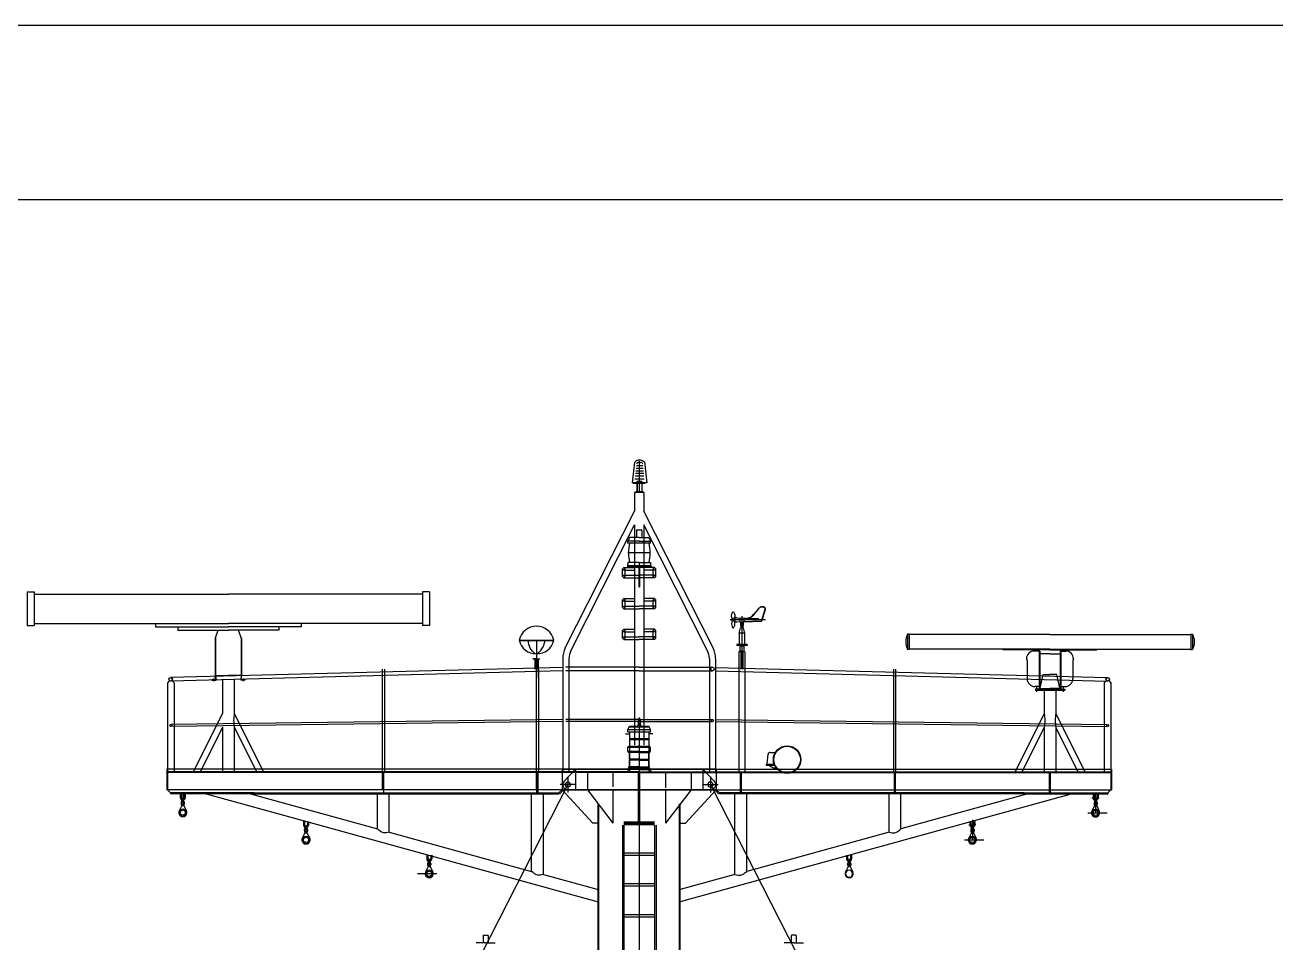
# Model space of a CAD drawing. Header units: millimetres. Extents: x 2592 to 2762, y 1632 to 1753.
# Drawn here: x 2734.87 to 2742.04, y 1747.46 to 1752.72 of the extents above; entities that cross this region are included whole.
import ezdxf

# ---------------------------------------------------------------- set-up
doc = ezdxf.new("R2010")
doc.units = ezdxf.units.MM
doc.layers.add('-1', color=7, linetype='Continuous')
doc.layers.add('Hidrolik&PJ', color=150, linetype='Continuous')

# ---------------------------------------------------------------- blocks, each defined once
blk = doc.blocks.new('A$C092B31A8')
at = {"color": 7, "linetype": 'Continuous', "ltscale": 20}
for p, q in [((149, 225), (36, 107)), ((75, 150), (75, 0)), ((150, 75), (0, 75)), ((150, 25), (75, 25))]:
    blk.add_line(p, q, dxfattribs=at)
blk.add_circle((75, 75), 25, dxfattribs=at)
blk.add_arc((75, 75), 50, 132.1381, 270, dxfattribs=at)
blk = doc.blocks.new('A$C69B8312E')
at = {"layer": 'Hidrolik&PJ', "ltscale": 15}
for p, q in [((27.656, 56.245), (27.735, 56.316)), ((27.735, 56.316), (27.849, 56.359)), ((27.849, 56.359), (27.978, 56.323)), ((27.978, 56.323), (28.056, 56.266)), ((27.564, 55.41), (27.656, 56.245)), ((27.703, 55.896), (28.012, 55.896)), ((27.715, 56.011), (27.999, 56.011)), ((27.727, 56.117), (27.988, 56.117)), ((27.816, 56.24), (27.899, 56.24)), ((27.851, 55.47), (27.851, 56.309)), ((28.056, 56.266), (28.149, 55.41)), ((28.149, 55.41), (27.564, 55.41)), ((27.598, 55.392), (28.077, 55.392)), ((27.666, 55.565), (28.048, 55.565)), ((27.68, 55.691), (28.034, 55.691)), ((27.692, 55.798), (28.023, 55.798)), ((27.953, 55.455), (27.749, 55.455)), ((27.749, 55.455), (27.749, 55.034)), ((27.76, 55.455), (27.76, 55.034)), ((27.851, 55.009), (27.851, 55.455)), ((27.942, 55.455), (27.942, 55.034)), ((27.953, 55.455), (27.953, 55.034)), ((28.026, 55.009), (27.652, 55.009)), ((27.652, 55.009), (27.652, 54.245)), ((27.998, 55.034), (27.704, 55.034)), ((27.704, 55.034), (27.704, 55.009)), ((27.998, 55.034), (27.998, 55.009)), ((28.026, 55.009), (28.026, 54.245)), ((24.816, 48.654), (27.652, 54.245)), ((30.862, 48.654), (28.026, 54.245)), ((25.043, 48.539), (27.652, 53.683)), ((27.652, 53.683), (27.652, 44.681)), ((27.734, 53.461), (27.734, 53.167)), ((27.755, 53.482), (27.923, 53.482)), ((27.944, 53.461), (27.944, 53.167)), ((30.636, 48.539), (28.026, 53.683)), ((28.026, 53.683), (28.026, 44.681)), ((27.445, 53.167), (27.377, 53.024)), ((27.839, 53.024), (27.377, 53.024)), ((27.377, 52.939), (27.377, 53.024)), ((28.301, 52.939), (27.377, 52.939)), ((27.839, 53.167), (27.445, 53.167)), ((27.839, 53.167), (28.233, 53.167)), ((27.839, 53.024), (28.301, 53.024)), ((28.233, 53.167), (28.301, 53.024)), ((28.301, 52.939), (28.301, 53.024)), ((28.301, 52.54), (27.377, 52.54)), ((27.209, 51.939), (27.154, 51.885)), ((27.154, 51.885), (27.209, 51.83)), ((27.154, 51.569), (27.154, 51.885)), ((27.209, 51.939), (27.652, 51.939)), ((27.209, 51.939), (27.263, 51.885)), ((27.263, 51.885), (27.209, 51.83)), ((27.209, 51.83), (27.652, 51.83)), ((27.263, 51.569), (27.263, 51.885)), ((27.356, 51.99), (28.323, 51.99)), ((27.356, 51.99), (27.356, 51.961)), ((27.356, 51.961), (28.323, 51.961)), ((27.839, 52.141), (27.377, 52.141)), ((27.377, 52.141), (27.377, 52.078)), ((27.377, 52.015), (27.377, 52.078)), ((28.301, 52.015), (27.377, 52.015)), ((27.991, 52.015), (27.687, 52.015)), ((27.687, 51.99), (27.687, 52.015)), ((27.991, 51.99), (27.687, 51.99)), ((27.826, 51.961), (27.826, 51.149)), ((27.839, 52.141), (28.301, 52.141)), ((27.839, 52.141), (27.839, 51.99)), ((27.852, 51.961), (27.852, 51.149)), ((27.991, 51.99), (27.991, 52.015)), ((28.47, 51.939), (28.026, 51.939)), ((28.47, 51.83), (28.026, 51.83)), ((28.301, 52.141), (28.301, 52.015)), ((28.323, 51.99), (28.323, 51.961)), ((28.47, 51.939), (28.415, 51.885)), ((28.415, 51.569), (28.415, 51.885)), ((28.415, 51.885), (28.47, 51.83)), ((28.47, 51.939), (28.524, 51.885)), ((28.524, 51.885), (28.47, 51.83)), ((28.524, 51.569), (28.524, 51.885)), ((27.209, 51.624), (27.154, 51.569)), ((27.154, 51.569), (27.209, 51.515)), ((27.209, 51.624), (27.839, 51.624)), ((27.209, 51.624), (27.263, 51.569)), ((27.263, 51.569), (27.209, 51.515)), ((27.209, 51.515), (27.839, 51.515)), ((28.47, 51.624), (27.839, 51.624)), ((28.47, 51.515), (27.839, 51.515)), ((28.47, 51.624), (28.415, 51.569)), ((28.415, 51.569), (28.47, 51.515)), ((28.47, 51.624), (28.524, 51.569)), ((28.524, 51.569), (28.47, 51.515)), ((27.826, 51.149), (27.852, 51.149)), ((27.209, 50.678), (27.154, 50.624)), ((27.154, 50.309), (27.154, 50.624)), ((27.154, 50.624), (27.209, 50.569)), ((27.209, 50.363), (27.154, 50.309)), ((27.154, 50.309), (27.209, 50.254)), ((27.209, 50.678), (27.652, 50.678)), ((27.209, 50.678), (27.263, 50.624)), ((27.263, 50.624), (27.209, 50.569)), ((27.209, 50.569), (27.652, 50.569)), ((27.209, 50.363), (27.839, 50.363)), ((27.209, 50.363), (27.263, 50.309)), ((27.263, 50.309), (27.209, 50.254)), ((27.209, 50.254), (27.839, 50.254)), ((27.263, 50.309), (27.263, 50.624)), ((28.47, 50.363), (27.839, 50.363)), ((28.47, 50.254), (27.839, 50.254)), ((28.47, 50.678), (28.026, 50.678)), ((28.47, 50.569), (28.026, 50.569)), ((28.47, 50.678), (28.415, 50.624)), ((28.415, 50.624), (28.47, 50.569)), ((28.415, 50.309), (28.415, 50.624)), ((28.47, 50.363), (28.415, 50.309)), ((28.415, 50.309), (28.47, 50.254)), ((28.47, 50.678), (28.524, 50.624)), ((28.524, 50.624), (28.47, 50.569)), ((28.47, 50.363), (28.524, 50.309)), ((28.524, 50.309), (28.47, 50.254)), ((28.524, 50.309), (28.524, 50.624)), ((27.209, 49.418), (27.154, 49.363)), ((27.154, 49.048), (27.154, 49.363)), ((27.154, 49.363), (27.209, 49.308)), ((27.209, 49.418), (27.263, 49.363)), ((27.209, 49.418), (27.652, 49.418)), ((27.263, 49.363), (27.209, 49.308)), ((27.209, 49.308), (27.652, 49.308)), ((27.263, 49.048), (27.263, 49.363)), ((28.47, 49.418), (28.026, 49.418)), ((28.47, 49.308), (28.026, 49.308)), ((28.47, 49.418), (28.415, 49.363)), ((28.415, 49.048), (28.415, 49.363)), ((28.415, 49.363), (28.47, 49.308)), ((28.47, 49.418), (28.524, 49.363)), ((28.524, 49.363), (28.47, 49.308)), ((28.524, 49.048), (28.524, 49.363)), ((27.209, 49.102), (27.154, 49.048)), ((27.154, 49.048), (27.209, 48.993)), ((27.209, 49.102), (27.263, 49.048)), ((27.209, 49.102), (27.839, 49.102)), ((27.263, 49.048), (27.209, 48.993)), ((27.209, 48.993), (27.839, 48.993)), ((28.47, 49.102), (27.839, 49.102)), ((28.47, 48.993), (27.839, 48.993)), ((28.47, 49.102), (28.415, 49.048)), ((28.415, 49.048), (28.47, 48.993)), ((28.47, 49.102), (28.524, 49.048)), ((28.524, 49.048), (28.47, 48.993)), ((24.711, 48.216), (24.711, 43.584)), ((24.965, 48.216), (24.965, 43.584)), ((30.713, 48.216), (30.713, 43.584)), ((30.967, 48.216), (30.967, 43.584)), ((32.169, 48.489), (32.169, 43.584)), ((24.711, 47.855), (8.668, 47.438)), ((24.711, 47.712), (8.668, 47.295)), ((17.332, 43.584), (17.332, 47.787)), ((17.332, 43.584), (17.332, 47.787)), ((17.425, 43.584), (17.425, 47.787)), ((17.425, 43.584), (17.425, 47.787)), ((23.636, 43.584), (23.636, 47.787)), ((23.729, 43.584), (23.729, 47.787)), ((27.839, 47.858), (24.838, 47.858)), ((27.839, 47.716), (24.838, 47.716)), ((27.839, 47.858), (30.84, 47.858)), ((27.839, 47.716), (30.84, 47.716)), ((30.967, 47.855), (47.01, 47.438)), ((30.967, 47.712), (47.01, 47.295)), ((38.254, 43.584), (38.254, 47.787)), ((38.346, 43.584), (38.346, 47.787)), ((8.532, 47.23), (8.532, 43.584)), ((8.805, 47.23), (8.805, 43.584)), ((46.873, 47.23), (46.873, 43.584)), ((47.147, 47.23), (47.147, 43.584)), ((24.711, 45.726), (8.668, 45.518)), ((24.712, 45.646), (8.668, 45.438)), ((27.839, 45.726), (24.838, 45.726)), ((27.839, 45.646), (24.838, 45.646)), ((27.808, 45.77), (27.787, 45.447)), ((27.808, 45.77), (27.871, 45.77)), ((27.839, 45.726), (30.84, 45.726)), ((27.839, 45.646), (30.84, 45.646)), ((27.871, 45.77), (27.892, 45.447)), ((30.966, 45.646), (47.01, 45.438)), ((30.967, 45.726), (47.01, 45.518)), ((27.282, 45.135), (27.445, 45.135)), ((27.377, 45.321), (27.446, 45.447)), ((27.377, 45.321), (28.301, 45.321)), ((27.377, 45.216), (27.377, 45.321)), ((27.377, 45.216), (28.301, 45.216)), ((27.434, 45.426), (28.244, 45.426)), ((27.44, 45.216), (27.44, 44.942)), ((27.446, 45.447), (28.233, 45.447)), ((28.301, 45.321), (28.233, 45.447)), ((28.396, 45.135), (28.233, 45.135)), ((28.238, 45.216), (28.238, 44.942)), ((28.301, 45.216), (28.301, 45.321)), ((27.377, 44.417), (27.377, 44.585)), ((27.377, 44.585), (28.301, 44.585)), ((27.398, 44.627), (28.28, 44.627)), ((27.398, 44.585), (27.398, 44.627)), ((27.44, 44.942), (28.238, 44.942)), ((27.44, 44.9), (28.238, 44.9)), ((27.44, 44.9), (27.44, 44.627)), ((27.461, 44.942), (27.461, 44.9)), ((28.217, 44.942), (28.217, 44.9)), ((28.238, 44.9), (28.238, 44.627)), ((28.28, 44.585), (28.28, 44.627)), ((28.301, 44.417), (28.301, 44.585)), ((27.839, 44.417), (27.377, 44.417)), ((27.398, 44.375), (27.398, 44.417)), ((27.839, 44.375), (27.398, 44.375)), ((27.44, 44.102), (27.44, 44.375)), ((27.839, 44.102), (27.44, 44.102)), ((27.839, 44.06), (27.44, 44.06)), ((27.44, 43.787), (27.44, 44.06)), ((27.461, 44.06), (27.461, 44.102)), ((27.839, 44.417), (28.301, 44.417)), ((27.839, 44.375), (28.28, 44.375)), ((27.839, 44.102), (28.238, 44.102)), ((27.839, 44.06), (28.238, 44.06)), ((28.217, 44.06), (28.217, 44.102)), ((28.238, 44.102), (28.238, 44.375)), ((28.238, 43.787), (28.238, 44.06)), ((28.28, 44.375), (28.28, 44.417)), ((25.718, 43.584), (25.718, 42.849)), ((26.759, 43.584), (26.759, 42.971)), ((27.377, 43.682), (27.377, 43.585)), ((27.839, 43.682), (27.377, 43.682)), ((27.839, 43.585), (27.377, 43.585)), ((27.398, 43.682), (27.398, 43.734)), ((27.839, 43.734), (27.398, 43.734)), ((27.419, 43.734), (27.419, 43.787)), ((27.839, 43.787), (27.419, 43.787)), ((27.839, 43.787), (28.259, 43.787)), ((27.839, 43.734), (28.28, 43.734)), ((27.839, 43.682), (28.301, 43.682)), ((27.839, 43.585), (28.301, 43.585)), ((28.259, 43.734), (28.259, 43.787)), ((28.28, 43.682), (28.28, 43.734)), ((28.301, 43.682), (28.301, 43.585)), ((28.92, 43.584), (28.92, 42.924)), ((29.96, 43.584), (29.96, 42.849)), ((10.125, 42.676), (26.158, 38.267)), ((11.932, 42.676), (17.135, 41.246)), ((17.135, 41.246), (17.135, 42.676)), ((17.614, 41.114), (17.614, 42.676)), ((23.439, 39.512), (23.439, 42.676)), ((23.918, 39.38), (23.918, 42.676)), ((45.553, 42.676), (29.52, 38.267)), ((31.76, 39.38), (31.76, 42.676)), ((32.24, 39.512), (32.24, 42.676)), ((38.065, 41.114), (38.065, 42.676)), ((38.544, 41.246), (38.544, 42.676)), ((43.746, 42.676), (38.544, 41.246)), ((46.516, 42.512), (46.516, 41.904)), ((9.117, 42.211), (9.011, 41.99)), ((9.117, 42.232), (9.201, 42.233)), ((9.117, 42.232), (9.117, 42.211)), ((9.117, 42.211), (9.201, 42.212)), ((9.201, 42.233), (9.201, 42.212)), ((9.201, 42.212), (9.312, 41.993)), ((46.477, 42.199), (46.366, 41.98)), ((46.455, 42.327), (46.454, 42.264)), ((46.477, 42.22), (46.477, 42.198)), ((46.561, 42.219), (46.477, 42.22)), ((46.561, 42.198), (46.477, 42.198)), ((46.489, 42.327), (46.488, 42.264)), ((46.552, 42.326), (46.551, 42.263)), ((46.561, 42.219), (46.561, 42.198)), ((46.561, 42.198), (46.668, 41.977)), ((46.585, 42.326), (46.585, 42.263)), ((14.104, 41.554), (14.104, 41.407)), ((14.142, 41.554), (14.142, 41.407)), ((14.268, 41.554), (14.268, 41.407)), ((14.306, 41.554), (14.306, 41.407)), ((27.209, 41.531), (28.47, 41.531)), ((27.209, 41.483), (28.47, 41.483)), ((41.372, 41.554), (41.372, 41.407)), ((41.41, 41.554), (41.41, 41.407)), ((41.473, 41.623), (41.473, 41.347)), ((41.536, 41.554), (41.536, 41.407)), ((41.574, 41.554), (41.574, 41.407)), ((46.201, 41.904), (46.99, 41.904)), ((14.16, 41.093), (14.054, 40.873)), ((14.136, 41.221), (14.137, 41.158)), ((14.16, 41.114), (14.244, 41.115)), ((14.16, 41.114), (14.16, 41.093)), ((14.16, 41.093), (14.244, 41.094)), ((14.17, 41.221), (14.17, 41.158)), ((14.205, 41.407), (14.201, 41.253)), ((14.233, 41.222), (14.233, 41.159)), ((14.244, 41.115), (14.244, 41.094)), ((14.244, 41.094), (14.355, 40.875)), ((14.266, 41.222), (14.267, 41.159)), ((17.614, 41.114), (23.439, 39.512)), ((27.15, 41.397), (27.15, 0.667)), ((27.209, 41.435), (28.47, 41.435)), ((27.209, 41.397), (27.209, 0.667)), ((28.47, 41.397), (28.47, 0.667)), ((28.528, 41.397), (28.528, 0.667)), ((38.065, 41.114), (32.24, 39.512)), ((41.434, 41.094), (41.323, 40.875)), ((41.62, 41.407), (41.326, 41.407)), ((41.412, 41.222), (41.411, 41.159)), ((41.434, 41.115), (41.434, 41.094)), ((41.518, 41.114), (41.434, 41.115)), ((41.518, 41.093), (41.434, 41.094)), ((41.445, 41.222), (41.445, 41.159)), ((41.473, 41.407), (41.477, 41.253)), ((41.473, 41.407), (41.473, 40.799)), ((41.508, 41.221), (41.508, 41.158)), ((41.518, 41.114), (41.518, 41.093)), ((41.518, 41.093), (41.625, 40.873)), ((41.542, 41.221), (41.542, 41.158)), ((41.158, 40.8), (41.947, 40.8)), ((19.147, 40.168), (19.147, 40.02)), ((19.185, 40.168), (19.185, 40.02)), ((19.248, 40.02), (19.244, 39.866)), ((19.311, 40.168), (19.311, 40.02)), ((19.349, 40.168), (19.349, 40.02)), ((27.209, 40.27), (28.47, 40.27)), ((27.209, 40.174), (28.47, 40.174)), ((36.329, 40.168), (36.329, 40.02)), ((36.367, 40.168), (36.367, 40.02)), ((36.43, 40.02), (36.434, 39.866)), ((36.493, 40.168), (36.493, 40.02)), ((36.531, 40.168), (36.531, 40.02)), ((19.204, 39.706), (19.097, 39.486)), ((19.179, 39.834), (19.18, 39.771)), ((19.203, 39.727), (19.287, 39.728)), ((19.203, 39.727), (19.204, 39.706)), ((19.204, 39.706), (19.288, 39.707)), ((19.213, 39.835), (19.214, 39.771)), ((19.276, 39.835), (19.277, 39.772)), ((19.287, 39.728), (19.288, 39.707)), ((19.288, 39.707), (19.398, 39.488)), ((19.31, 39.835), (19.31, 39.772)), ((36.391, 39.707), (36.28, 39.488)), ((36.369, 39.835), (36.368, 39.772)), ((36.391, 39.728), (36.391, 39.707)), ((36.475, 39.727), (36.391, 39.728)), ((36.475, 39.706), (36.391, 39.707)), ((36.402, 39.835), (36.402, 39.772)), ((36.465, 39.835), (36.465, 39.771)), ((36.475, 39.727), (36.475, 39.706)), ((36.475, 39.706), (36.581, 39.486)), ((36.499, 39.834), (36.498, 39.771)), ((19.564, 39.413), (18.774, 39.413)), ((23.918, 39.38), (26.158, 38.764)), ((27.209, 39.01), (28.47, 39.01)), ((27.209, 38.913), (28.47, 38.913)), ((31.76, 39.38), (29.52, 38.764)), ((27.209, 37.749), (28.47, 37.749)), ((27.209, 37.652), (28.47, 37.652)), ((21.451, 36.876), (21.451, 36.582)), ((21.472, 36.897), (21.64, 36.897)), ((21.661, 36.876), (21.661, 36.582)), ((34.059, 36.876), (34.059, 36.582)), ((34.248, 36.897), (34.08, 36.897)), ((34.269, 36.876), (34.269, 36.582)), ((21.556, 36.582), (21.162, 36.582)), ((21.556, 36.582), (21.95, 36.582)), ((34.164, 36.582), (33.77, 36.582)), ((34.164, 36.582), (34.558, 36.582))]:
    blk.add_line(p, q, dxfattribs=at)
at = {"layer": 'Hidrolik&PJ', "ltscale": 1000}
for p, q in [((2.8, 50.941), (3.078, 50.941)), ((2.8, 50.941), (2.8, 49.562)), ((3.078, 50.941), (3.078, 49.562)), ((3.078, 50.848), (11.029, 50.848)), ((18.979, 50.848), (11.029, 50.848)), ((18.979, 50.941), (18.979, 49.562)), ((19.258, 50.941), (18.979, 50.941)), ((19.258, 50.941), (19.258, 49.562)), ((32.519, 50.014), (32.743, 50.281)), ((32.529, 50.006), (32.753, 50.272)), ((32.927, 50.314), (32.843, 50.314)), ((32.843, 49.744), (32.99, 50.23)), ((32.861, 49.758), (33.003, 50.226)), ((33.006, 49.802), (31.564, 49.802)), ((31.622, 49.966), (31.628, 50.022)), ((31.631, 49.898), (31.622, 49.966)), ((31.631, 49.706), (31.622, 49.638)), ((31.628, 50.022), (31.643, 50.075)), ((31.659, 49.842), (31.631, 49.898)), ((31.659, 49.763), (31.631, 49.706)), ((31.643, 50.075), (31.664, 50.115)), ((31.75, 49.871), (31.65, 49.84)), ((31.75, 49.734), (31.65, 49.765)), ((31.664, 50.115), (31.675, 50.126)), ((31.675, 50.126), (31.687, 50.131)), ((31.687, 50.131), (31.699, 50.126)), ((31.699, 50.126), (31.717, 50.107)), ((31.717, 50.107), (31.732, 50.075)), ((31.747, 49.911), (31.729, 49.863)), ((31.747, 49.694), (31.729, 49.741)), ((31.732, 50.075), (31.747, 50.022)), ((31.747, 50.022), (31.753, 49.966)), ((31.753, 49.966), (31.747, 49.911)), ((31.753, 49.638), (31.747, 49.694)), ((31.753, 49.872), (31.753, 49.733)), ((31.837, 49.882), (32.734, 49.851)), ((31.837, 49.882), (32.109, 49.873)), ((31.837, 49.722), (31.962, 49.727)), ((31.963, 49.878), (31.963, 49.727)), ((31.989, 49.7), (31.989, 49.553)), ((32.095, 49.706), (32.095, 49.553)), ((32.12, 49.732), (32.861, 49.758)), ((32.121, 49.877), (32.204, 49.874)), ((32.121, 49.877), (32.121, 49.719)), ((32.121, 49.864), (32.203, 49.861)), ((32.121, 49.719), (32.843, 49.744)), ((2.8, 49.562), (3.078, 49.562)), ((3.078, 49.655), (11.029, 49.655)), ((8.047, 49.655), (8.047, 49.518)), ((8.047, 49.518), (11.029, 49.518)), ((8.966, 49.518), (8.966, 49.378)), ((8.966, 49.378), (11.029, 49.378)), ((10.505, 49.065), (10.61, 49.378)), ((18.979, 49.655), (11.029, 49.655)), ((14.01, 49.518), (11.029, 49.518)), ((13.092, 49.378), (11.029, 49.378)), ((11.553, 49.065), (11.447, 49.378)), ((13.092, 49.518), (13.092, 49.378)), ((14.01, 49.655), (14.01, 49.518)), ((19.258, 49.562), (18.979, 49.562)), ((31.622, 49.638), (31.628, 49.583)), ((31.628, 49.583), (31.643, 49.529)), ((31.643, 49.529), (31.664, 49.49)), ((31.664, 49.49), (31.675, 49.478)), ((31.675, 49.478), (31.687, 49.474)), ((31.687, 49.474), (31.699, 49.478)), ((31.699, 49.478), (31.717, 49.498)), ((31.717, 49.498), (31.732, 49.529)), ((31.732, 49.529), (31.747, 49.583)), ((31.747, 49.583), (31.753, 49.638)), ((31.937, 49.251), (31.989, 49.474)), ((32.147, 49.251), (31.937, 49.251)), ((32.095, 49.553), (31.989, 49.553)), ((32.095, 49.474), (31.989, 49.474)), ((32.003, 49.553), (32.003, 49.474)), ((32.081, 49.553), (32.081, 49.474)), ((32.095, 49.474), (32.147, 49.251)), ((38.816, 49.209), (38.816, 48.592)), ((38.885, 49.209), (38.816, 49.209)), ((38.885, 49.209), (38.885, 48.592)), ((44.65, 49.197), (38.885, 49.197)), ((44.65, 49.197), (50.414, 49.197)), ((50.414, 49.209), (50.414, 48.592)), ((50.414, 49.209), (50.483, 49.209)), ((50.414, 49.209), (50.414, 48.578)), ((50.483, 49.209), (50.483, 48.592)), ((22.925, 48.972), (24.347, 48.972)), ((22.928, 48.952), (24.35, 48.952)), ((23.636, 48.211), (23.493, 48.211)), ((23.493, 48.211), (23.493, 48.2)), ((23.493, 48.2), (23.78, 48.2)), ((23.636, 48.211), (23.78, 48.211)), ((23.78, 48.211), (23.78, 48.2)), ((38.885, 48.592), (38.816, 48.592)), ((44.65, 48.604), (38.885, 48.604)), ((42.725, 48.604), (42.725, 48.568)), ((44.65, 48.568), (42.725, 48.568)), ((43.687, 48.209), (43.713, 48.142)), ((43.713, 48.142), (43.713, 47.385)), ((44.23, 48.524), (44.002, 48.524)), ((44.208, 48.524), (44.208, 46.969)), ((44.23, 48.524), (44.23, 46.944)), ((44.65, 48.403), (44.23, 48.403)), ((44.65, 48.604), (50.414, 48.604)), ((44.65, 48.568), (46.574, 48.568)), ((44.65, 48.403), (45.069, 48.403)), ((45.069, 48.524), (45.297, 48.524)), ((45.069, 48.524), (45.069, 46.944)), ((45.091, 48.524), (45.091, 46.969)), ((45.612, 48.209), (45.586, 48.142)), ((45.586, 48.142), (45.586, 47.385)), ((46.574, 48.604), (46.574, 48.568)), ((50.414, 48.592), (50.483, 48.592)), ((44.23, 46.944), (44.366, 47.558)), ((44.366, 47.558), (44.65, 47.558)), ((44.933, 47.558), (44.65, 47.558)), ((45.069, 46.944), (44.933, 47.558)), ((46.959, 47.316), (46.873, 47.23)), ((47.061, 47.316), (47.147, 47.23)), ((44.23, 47.07), (44.028, 47.07)), ((44.208, 46.969), (44.04, 46.969)), ((44.04, 46.969), (44.04, 46.944)), ((44.23, 46.944), (44.04, 46.944)), ((44.04, 46.944), (45.259, 46.944)), ((44.04, 46.919), (45.259, 46.919)), ((44.103, 47.07), (44.103, 46.849)), ((44.23, 46.944), (44.272, 46.944)), ((44.272, 46.944), (44.307, 46.997)), ((44.307, 46.997), (44.65, 46.997)), ((44.992, 46.997), (44.65, 46.997)), ((45.027, 46.944), (44.992, 46.997)), ((45.069, 46.944), (45.027, 46.944)), ((45.069, 47.07), (45.271, 47.07)), ((45.069, 46.944), (45.259, 46.944)), ((45.091, 46.969), (45.259, 46.969)), ((45.196, 47.07), (45.196, 46.849)), ((45.259, 46.969), (45.259, 46.944)), ((45.259, 46.969), (45.259, 46.919)), ((24.923, 43.059), (5.475, 5.027)), ((30.755, 43.059), (50.203, 5.027))]:
    blk.add_line(p, q, dxfattribs=at)
at = {"layer": 'Hidrolik&PJ'}
for p, q in [((32.927, 50.328), (32.843, 50.328)), ((32.042, 49.945), (32.042, 48.489)), ((31.937, 49.251), (31.937, 48.791)), ((32.147, 49.251), (32.147, 48.791)), ((10.49, 49.065), (10.49, 47.512)), ((10.505, 49.065), (10.505, 47.512)), ((11.553, 49.065), (11.553, 47.512)), ((11.567, 49.065), (11.567, 47.512)), ((32.252, 48.791), (31.832, 48.791)), ((31.832, 48.791), (31.832, 48.752)), ((32.252, 48.752), (31.832, 48.752)), ((31.963, 48.752), (31.963, 48.489)), ((31.963, 48.733), (32.121, 48.733)), ((32.042, 48.806), (32.042, 47.787)), ((32.121, 48.752), (32.121, 48.489)), ((32.252, 48.791), (32.252, 48.752)), ((23.573, 48.2), (23.573, 47.787)), ((23.579, 48.2), (23.579, 47.787)), ((23.693, 48.2), (23.693, 47.787)), ((23.7, 48.2), (23.7, 47.787)), ((32.169, 48.489), (31.915, 48.489)), ((31.915, 48.489), (31.915, 43.584)), ((32, 48.522), (32, 47.787)), ((32.084, 48.522), (32, 48.522)), ((32.084, 48.522), (32.084, 47.787)), ((8.618, 47.316), (8.532, 47.23)), ((8.719, 47.316), (8.805, 47.23)), ((10.356, 47.356), (10.505, 47.356)), ((10.356, 47.356), (10.356, 47.331)), ((10.356, 47.331), (10.524, 47.331)), ((10.419, 47.397), (10.419, 47.293)), ((10.505, 47.356), (10.49, 47.512)), ((10.49, 47.512), (10.505, 47.512)), ((10.505, 47.512), (10.524, 47.331)), ((10.517, 47.528), (11.029, 47.528)), ((10.789, 47.35), (10.789, 45.978)), ((11.54, 47.528), (11.029, 47.528)), ((11.268, 47.363), (11.268, 45.978)), ((11.553, 47.512), (11.533, 47.331)), ((11.701, 47.331), (11.533, 47.331)), ((11.567, 47.512), (11.553, 47.512)), ((11.553, 47.356), (11.567, 47.512)), ((11.701, 47.356), (11.553, 47.356)), ((11.638, 47.397), (11.638, 47.293)), ((11.701, 47.356), (11.701, 47.331)), ((44.41, 46.927), (44.41, 45.971)), ((44.889, 46.927), (44.889, 45.971)), ((10.789, 45.978), (9.599, 43.592)), ((11.268, 45.978), (12.458, 43.592)), ((44.41, 45.971), (43.22, 43.584)), ((44.889, 45.971), (46.079, 43.584)), ((10.789, 45.409), (9.883, 43.592)), ((10.789, 45.409), (10.789, 43.567)), ((11.268, 45.409), (12.174, 43.592)), ((11.268, 45.409), (11.268, 43.567)), ((44.41, 45.401), (43.504, 43.584)), ((44.41, 45.401), (44.41, 43.559)), ((44.889, 45.401), (44.889, 43.559)), ((44.889, 45.401), (45.795, 43.584)), ((30.991, 43.689), (8.506, 43.689)), ((30.991, 43.689), (8.506, 43.689)), ((8.506, 43.689), (8.506, 42.849)), ((27.839, 43.584), (8.506, 43.584)), ((27.839, 43.559), (8.506, 43.559)), ((8.532, 43.584), (8.532, 42.849)), ((17.332, 42.87), (17.332, 43.584)), ((17.374, 42.87), (17.374, 43.584)), ((17.395, 42.719), (17.395, 43.584)), ((23.636, 42.849), (23.636, 43.584)), ((23.657, 42.719), (23.657, 43.584)), ((23.678, 42.849), (23.678, 43.584)), ((23.678, 42.87), (23.678, 43.584)), ((23.699, 42.719), (23.699, 43.584)), ((24.687, 43.689), (47.172, 43.689)), ((24.687, 43.689), (24.687, 42.849)), ((25.233, 43.689), (25.233, 42.849)), ((27.818, 41.483), (27.818, 43.584)), ((27.839, 43.584), (47.172, 43.584)), ((27.839, 43.559), (47.172, 43.559)), ((27.86, 41.483), (27.86, 43.584)), ((30.445, 43.689), (30.445, 42.849)), ((30.991, 43.689), (30.991, 42.849)), ((38.283, 42.719), (38.283, 43.584)), ((38.304, 42.87), (38.304, 43.584)), ((38.325, 42.719), (38.325, 43.584)), ((44.629, 42.719), (44.629, 43.584)), ((44.671, 42.719), (44.671, 43.584)), ((47.147, 43.584), (47.147, 42.849)), ((47.172, 43.689), (47.172, 42.849)), ((30.991, 42.849), (8.506, 42.849)), ((8.662, 42.719), (8.532, 42.849)), ((8.662, 42.719), (8.662, 42.676)), ((9.978, 42.719), (8.662, 42.719)), ((9.978, 42.676), (8.662, 42.676)), ((9.061, 42.672), (9.061, 42.525)), ((9.099, 42.672), (9.099, 42.525)), ((9.162, 42.525), (9.158, 42.371)), ((9.162, 42.741), (9.162, 42.465)), ((9.225, 42.672), (9.225, 42.525)), ((9.263, 42.672), (9.263, 42.525)), ((12.079, 42.719), (9.978, 42.719)), ((9.978, 42.719), (9.978, 42.676)), ((12.079, 42.676), (9.978, 42.676)), ((10.819, 42.719), (10.819, 42.676)), ((11.239, 42.719), (11.239, 42.676)), ((12.079, 42.719), (24.557, 42.719)), ((12.079, 42.719), (12.079, 42.676)), ((12.079, 42.676), (24.557, 42.676)), ((24.687, 42.849), (24.557, 42.719)), ((24.557, 42.719), (24.557, 42.676)), ((24.586, 42.689), (24.557, 42.719)), ((24.717, 42.819), (24.586, 42.689)), ((24.687, 42.849), (25.948, 41.483)), ((24.687, 42.849), (30.991, 42.849)), ((24.687, 42.849), (47.172, 42.849)), ((25.718, 42.849), (26.759, 41.483)), ((26.759, 42.849), (26.759, 41.483)), ((27.839, 42.797), (27.839, 0.667)), ((28.92, 42.849), (28.92, 41.483)), ((29.96, 42.849), (28.92, 41.483)), ((30.991, 42.849), (29.73, 41.483)), ((30.961, 42.819), (30.991, 42.849)), ((30.961, 42.819), (31.092, 42.689)), ((30.991, 42.849), (31.121, 42.719)), ((31.092, 42.689), (31.121, 42.719)), ((31.121, 42.719), (31.121, 42.676)), ((43.599, 42.719), (31.121, 42.719)), ((43.599, 42.676), (31.121, 42.676)), ((43.599, 42.719), (43.599, 42.676)), ((43.599, 42.719), (45.7, 42.719)), ((43.599, 42.676), (45.7, 42.676)), ((44.439, 42.719), (44.439, 42.676)), ((44.86, 42.719), (44.86, 42.676)), ((45.7, 42.719), (47.016, 42.719)), ((45.7, 42.719), (45.7, 42.676)), ((45.7, 42.676), (47.016, 42.676)), ((46.663, 42.512), (46.369, 42.512)), ((46.415, 42.659), (46.415, 42.512)), ((46.453, 42.659), (46.453, 42.512)), ((46.516, 42.727), (46.516, 42.452)), ((46.516, 42.512), (46.52, 42.358)), ((46.579, 42.659), (46.579, 42.512)), ((46.617, 42.659), (46.617, 42.512)), ((47.016, 42.719), (47.147, 42.849)), ((47.016, 42.719), (47.016, 42.676)), ((9.093, 42.339), (9.094, 42.276)), ((9.127, 42.339), (9.127, 42.276)), ((9.19, 42.34), (9.19, 42.277)), ((9.223, 42.34), (9.224, 42.277)), ((26.158, 0.667), (26.158, 42.271)), ((26.183, 0.667), (26.183, 42.271)), ((29.495, 0.667), (29.495, 42.271)), ((29.52, 0.667), (29.52, 42.271)), ((26.158, 41.483), (25.948, 41.483)), ((29.52, 41.483), (29.73, 41.483))]:
    blk.add_line(p, q, dxfattribs=at)
at = {"layer": 'Hidrolik&PJ', "ltscale": 200}
for p, q in [((23.636, 48.98), (23.636, 47.42)), ((31.979, 42.719), (31.979, 43.584)), ((32, 42.87), (32, 43.584)), ((32.021, 42.719), (32.021, 43.584))]:
    blk.add_line(p, q, dxfattribs=at)
at = {"layer": 'Hidrolik&PJ', "ltscale": 20}
for p, q in [((27.839, 45.802), (27.839, 43.553)), ((27.445, 45.135), (27.445, 43.585)), ((28.233, 45.135), (28.233, 43.585)), ((33.078, 43.895), (33.116, 44.302)), ((33.2, 44.378), (33.413, 44.378)), ((33.032, 43.895), (33.032, 43.853)), ((33.032, 43.895), (33.363, 43.895)), ((33.032, 43.853), (33.38, 43.853)), ((33.137, 43.853), (33.326, 43.748)), ((33.326, 43.748), (33.441, 43.748)), ((34.334, 43.694), (34.27, 43.694)), ((34.334, 43.744), (34.315, 43.744)), ((34.334, 43.793), (34.334, 43.694))]:
    blk.add_line(p, q, dxfattribs=at)
at = {"layer": 'Hidrolik&PJ'}
for centre, radius in [((30.84, 47.787), 0.0714), ((8.668, 47.367), 0.0714), ((8.668, 45.478), 0.0399)]:
    blk.add_circle(centre, radius, dxfattribs=at)
at = {"layer": 'Hidrolik&PJ', "ltscale": 1000}
blk.add_circle((47.01, 47.367), 0.0714, dxfattribs=at)
at = {"layer": 'Hidrolik&PJ', "ltscale": 15}
for centre, radius in [((30.84, 45.686), 0.0399), ((47.011, 45.478), 0.0399), ((9.162, 41.917), 0.105), ((46.516, 41.904), 0.105), ((14.205, 40.799), 0.105), ((41.473, 40.799), 0.105), ((19.248, 39.412), 0.105)]:
    blk.add_circle(centre, radius, dxfattribs=at)
at = {"layer": 'Hidrolik&PJ', "ltscale": 20}
for radius in [0.563, 0.542]:
    blk.add_circle((33.893, 44.084), radius, dxfattribs=at)
at = {"layer": 'Hidrolik&PJ', "ltscale": 15}
for centre, radius, start, end in [((27.816, 56.156), 0.0841, 90, 173.7102), ((27.899, 56.156), 0.0841, 6.1858, 90), ((27.755, 53.461), 0.021, 90, 180), ((27.923, 53.461), 0.021, 0, 90), ((9.162, 41.917), 0.168, 148.9848, 32.0151), ((9.162, 41.917), 0.143, 91.849, 176.7533), ((9.159, 42.276), 0.0651, 180.5, 270.5), ((9.159, 42.276), 0.0315, 180.5, 270.5), ((9.159, 42.276), 0.0651, 270.5, 0.5), ((9.159, 42.276), 0.0315, 270.5, 0.5), ((9.162, 41.917), 0.143, 0.5, 86.0649), ((46.516, 41.904), 0.168, 147.9849, 31.0152), ((46.516, 41.904), 0.143, 93.9351, 179.5), ((46.519, 42.263), 0.0651, 179.5, 269.5), ((46.52, 42.326), 0.0651, 89.5, 179.5), ((46.519, 42.263), 0.0315, 179.5, 269.5), ((46.52, 42.326), 0.0315, 89.5, 179.5), ((46.52, 42.347), 0.0168, 179.5, 269.5), ((46.519, 42.263), 0.0651, 269.5, 359.5), ((46.519, 42.263), 0.0315, 269.5, 359.5), ((46.52, 42.326), 0.0315, 359.5, 89.5), ((46.52, 42.347), 0.0168, 269.5, 359.5), ((46.52, 42.326), 0.0651, 359.5, 89.5), ((46.516, 41.904), 0.143, 3.2467, 88.151), ((9.162, 41.917), 0.143, 182.5374, 271.9635), ((9.162, 41.917), 0.143, 277.7476, 0.5), ((46.516, 41.904), 0.143, 179.5, 262.2524), ((46.516, 41.904), 0.143, 268.0365, 357.4626), ((14.205, 41.407), 0.101, 180, 0), ((14.201, 41.222), 0.0651, 90.5, 180.5), ((14.202, 41.159), 0.0651, 180.5, 270.5), ((14.205, 41.407), 0.063, 180, 0), ((14.201, 41.222), 0.0315, 90.5, 180.5), ((14.202, 41.159), 0.0315, 180.5, 270.5), ((14.201, 41.243), 0.0168, 180.5, 270.5), ((14.201, 41.222), 0.0651, 0.5, 90.5), ((14.201, 41.222), 0.0315, 0.5, 90.5), ((14.201, 41.243), 0.0168, 270.5, 0.5), ((14.202, 41.159), 0.0315, 270.5, 0.5), ((14.202, 41.159), 0.0651, 270.5, 0.5), ((41.473, 41.407), 0.101, 180, 360), ((41.473, 41.407), 0.063, 180, 360), ((41.476, 41.159), 0.0651, 179.5, 269.5), ((41.477, 41.222), 0.0651, 89.5, 179.5), ((41.477, 41.222), 0.0315, 89.5, 179.5), ((41.476, 41.159), 0.0315, 179.5, 269.5), ((41.477, 41.243), 0.0168, 179.5, 269.5), ((41.476, 41.159), 0.0651, 269.5, 359.5), ((41.476, 41.159), 0.0315, 269.5, 359.5), ((41.477, 41.222), 0.0315, 359.5, 89.5), ((41.477, 41.243), 0.0168, 269.5, 359.5), ((41.477, 41.222), 0.0651, 359.5, 89.5), ((14.205, 40.799), 0.168, 148.9848, 32.0151), ((14.205, 40.799), 0.143, 91.849, 176.7533), ((14.205, 40.799), 0.143, 182.5374, 271.9635), ((14.205, 40.799), 0.143, 0.5, 86.0649), ((14.205, 40.799), 0.143, 277.7476, 0.5), ((41.473, 40.799), 0.168, 147.9849, 31.0152), ((41.473, 40.799), 0.143, 93.9351, 179.5), ((41.473, 40.799), 0.143, 179.5, 262.2524), ((41.473, 40.799), 0.143, 268.0365, 357.4626), ((41.473, 40.799), 0.143, 3.2467, 88.151), ((19.248, 40.02), 0.101, 180, 0), ((19.248, 40.02), 0.063, 180, 0), ((36.43, 40.02), 0.101, 180, 360), ((36.43, 40.02), 0.063, 180, 360), ((19.248, 39.412), 0.168, 148.9848, 32.0151), ((19.248, 39.412), 0.143, 91.849, 176.7533), ((19.245, 39.835), 0.0651, 90.5, 180.5), ((19.245, 39.772), 0.0651, 180.5, 270.5), ((19.245, 39.835), 0.0315, 90.5, 180.5), ((19.245, 39.772), 0.0315, 180.5, 270.5), ((19.244, 39.856), 0.0168, 180.5, 270.5), ((19.245, 39.835), 0.0651, 0.5, 90.5), ((19.245, 39.835), 0.0315, 0.5, 90.5), ((19.244, 39.856), 0.0168, 270.5, 0.5), ((19.245, 39.772), 0.0315, 270.5, 0.5), ((19.245, 39.772), 0.0651, 270.5, 0.5), ((19.248, 39.412), 0.143, 0.5, 86.0649), ((36.43, 39.412), 0.168, 147.9849, 31.0152), ((36.43, 39.412), 0.143, 93.9351, 179.5), ((36.433, 39.772), 0.0651, 179.5, 269.5), ((36.434, 39.835), 0.0651, 89.5, 179.5), ((36.434, 39.835), 0.0315, 89.5, 179.5), ((36.433, 39.772), 0.0315, 179.5, 269.5), ((36.434, 39.856), 0.0168, 179.5, 269.5), ((36.433, 39.772), 0.0315, 269.5, 359.5), ((36.433, 39.772), 0.0651, 269.5, 359.5), ((36.434, 39.835), 0.0651, 359.5, 89.5), ((36.434, 39.835), 0.0315, 359.5, 89.5), ((36.434, 39.856), 0.0168, 269.5, 359.5), ((36.43, 39.412), 0.143, 3.2467, 88.151), ((19.248, 39.412), 0.143, 182.5374, 271.9635), ((19.248, 39.412), 0.143, 277.7476, 0.5), ((36.43, 39.412), 0.143, 179.5, 262.2524), ((36.43, 39.412), 0.143, 268.0365, 357.4626), ((21.472, 36.876), 0.021, 90, 180), ((21.64, 36.876), 0.021, 0, 90), ((34.08, 36.876), 0.021, 90, 180), ((34.248, 36.876), 0.021, 360, 90)]:
    blk.add_arc(centre, radius, start, end, dxfattribs=at)
at = {"layer": 'Hidrolik&PJ'}
for centre, radius, start, end in [((32.843, 50.196), 0.131, 90, 140.0007), ((32.927, 50.249), 0.0788, 343.1959, 90), ((25.679, 48.216), 0.968, 153.1006, 180), ((29.999, 48.216), 0.968, 0, 26.8994), ((25.679, 48.216), 0.713, 153.1006, 180), ((29.999, 48.216), 0.713, 0, 26.8994), ((9.162, 42.525), 0.101, 180, 0), ((9.162, 42.525), 0.063, 180, 0), ((46.516, 42.512), 0.101, 180, 360), ((46.516, 42.512), 0.063, 180, 360), ((9.158, 42.339), 0.0651, 90.5, 180.5), ((9.158, 42.339), 0.0315, 90.5, 180.5), ((9.158, 42.361), 0.0168, 180.5, 270.5), ((9.158, 42.339), 0.0651, 0.5, 90.5), ((9.158, 42.339), 0.0315, 0.5, 90.5), ((9.158, 42.361), 0.0168, 270.5, 0.5)]:
    blk.add_arc(centre, radius, start, end, dxfattribs=at)
at = {"layer": 'Hidrolik&PJ', "ltscale": 1000}
for centre, radius, start, end in [((32.843, 50.196), 0.118, 90, 140.0007), ((32.927, 50.249), 0.0657, 343.1959, 90), ((31.661, 49.802), 0.0394, 107.0768, 252.9232), ((31.827, 49.62), 0.263, 87.9993, 107.076), ((31.827, 49.985), 0.263, 252.924, 272.0007), ((31.963, 49.7), 0.0263, 0, 91.9937), ((32.121, 49.706), 0.0263, 91.9937, 180), ((32.218, 50.268), 0.394, 271.0939, 319.9997), ((32.218, 50.268), 0.407, 271.0939, 319.9997), ((23.636, 48.807), 0.73, 13.0112, 166.9888), ((23.636, 49.136), 0.73, 193.0112, 346.9888), ((44.002, 48.209), 0.315, 90, 180), ((45.297, 48.209), 0.315, 0, 90), ((44.028, 47.385), 0.315, 180, 270), ((45.271, 47.385), 0.315, 270, 0)]:
    blk.add_arc(centre, radius, start, end, dxfattribs=at)
at = {"layer": 'Hidrolik&PJ', "ltscale": 20}
blk.add_arc((33.2, 44.294), 0.0841, 90, 180, dxfattribs=at)
at = {"layer": 'Hidrolik&PJ', "ltscale": 15}
for points in [[(27.445, 52.939), (27.403, 52.54), (27.445, 52.141)], [(28.233, 52.939), (28.275, 52.54), (28.233, 52.141)], [(17.614, 41.114), (17.374, 41.089), (17.135, 41.246)], [(38.065, 41.114), (38.304, 41.089), (38.544, 41.246)], [(23.918, 39.38), (23.678, 39.355), (23.439, 39.512)]]:
    blk.add_spline(points, degree=3, dxfattribs=at)
at = {"layer": 'Hidrolik&PJ', "ltscale": 1000}
for points in [[(38.816, 49.209), (38.745, 48.901), (38.816, 48.592)], [(50.483, 49.209), (50.554, 48.901), (50.483, 48.592)], [(23.583, 48.414), (23.376, 48.646), (23.292, 48.952)], [(23.692, 48.405), (23.905, 48.692), (23.993, 48.955)]]:
    blk.add_spline(points, degree=3, dxfattribs=at)
at = {"layer": 'Hidrolik&PJ'}
for points in [[(11.268, 45.978), (11.243, 45.693), (11.268, 45.409)], [(44.41, 45.971), (44.435, 45.686), (44.41, 45.401)], [(44.889, 45.971), (44.864, 45.686), (44.889, 45.401)], [(31.76, 39.38), (32, 39.355), (32.24, 39.512)]]:
    blk.add_spline(points, degree=3, dxfattribs=at)
at = {"layer": 'Hidrolik&PJ', "yscale": 0.004202723395110297, "zscale": 0.00420272339547936}
for p, xscale in [((24.608, 42.744), 0.004202723393973429), ((31.07, 42.744), -0.004202723393973429)]:
    blk.add_blockref('A$C092B31A8', p, dxfattribs=dict(at, xscale=xscale))

msp = doc.modelspace()

# ---------------------------------------------------------------- linework, layer by layer
at = {"layer": '-1', "color": 7}
for points in [[(2761.9391, 1631.9178), (2591.7391, 1631.9178), (2591.7391, 1752.7178), (2761.9391, 1752.7178)], [(2760.9391, 1632.9178), (2592.7391, 1632.9178), (2592.7391, 1751.7178), (2760.9391, 1751.7178)]]:
    msp.add_lwpolyline(points, close=True, dxfattribs=at)

# ---------------------------------------------------------------- block references
at = {"xscale": 0.14, "yscale": 0.14, "zscale": 0.14}
msp.add_blockref('A$C69B8312E', (2734.491, 1742.3394), dxfattribs=at)

doc.saveas('drawing.dxf')
